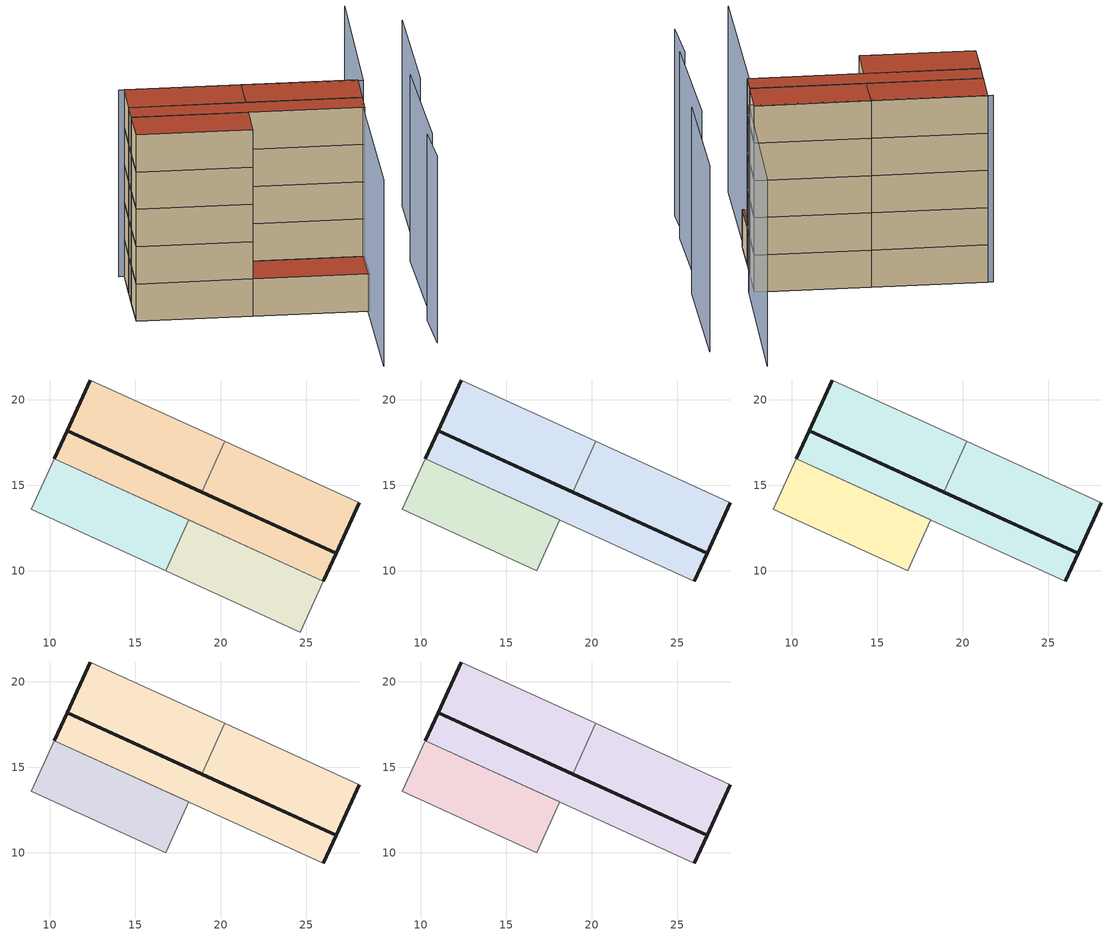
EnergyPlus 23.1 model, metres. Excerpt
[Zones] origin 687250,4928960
97498c5cee448ca4_F0_dwelling_0
 floor ground (EU_floor_Construction): 26.76,11 26.01,9.37 10.27,16.55 11.02,18.19 18.89,14.6 z0; 20.24,17.56 18.89,14.6 11.02,18.19 12.37,21.15 z0
 wall outside (EU_wall_Construction): 12.37,21.15 11.02,18.19 18.89,14.6 z0:3
 wall adiabatic (EU_wall_Construction): 20.24,17.56 12.37,21.15 z0:3
 wall to 97498c5cee448ca4_F0_dwelling_1 (EU_wall_Construction): 18.89,14.6 20.24,17.56 z0:3
97498c5cee448ca4_F0_dwelling_1
 floor ground (EU_floor_Construction): 26.01,9.37 10.27,16.55 11.02,18.19 18.89,14.6 26.76,11 z0; 28.11,13.96 26.76,11 18.89,14.6 20.24,17.56 z0
 wall outside (EU_wall_Construction): 18.89,14.6 26.76,11 28.11,13.96 z0:3
 wall adiabatic (EU_wall_Construction): 28.11,13.96 20.24,17.56 z0:3
97498c5cee448ca4_F0_dwelling_2
 floor ground (EU_floor_Construction): 18.14,12.96 16.79,10 8.92,13.6 10.27,16.55 z0
 wall adiabatic (EU_wall_Construction): 18.14,12.96 10.27,16.55 8.92,13.6 16.79,10 z0:3
 wall to 97498c5cee448ca4_F0_dwelling_3 (EU_wall_Construction): 16.79,10 18.14,12.96 z0:3
97498c5cee448ca4_F0_dwelling_3
 floor ground (EU_floor_Construction): 26.01,9.37 24.66,6.41 16.79,10 18.14,12.96 z0
 wall adiabatic (EU_wall_Construction): 16.79,10 24.66,6.41 26.01,9.37 18.14,12.96 z0:3
 roof outside (EU_roof_Construction): 24.66,6.41 26.01,9.37 18.14,12.96 16.79,10 z3
97498c5cee448ca4_F0_circulation
 floor ground (EU_floor_Construction): 26.01,9.37 10.27,16.55 11.02,18.19 18.89,14.6 26.76,11 z0; 20.24,17.56 18.89,14.6 11.02,18.19 12.37,21.15 z0; 28.11,13.96 26.76,11 18.89,14.6 20.24,17.56 z0
 wall outside (EU_wall_Construction): 26.01,9.37 26.76,11 11.02,18.19 10.27,16.55 z0:3
 wall adiabatic (EU_wall_Construction): 10.27,16.55 26.01,9.37 z0:3
97498c5cee448ca4_F1_dwelling_0
 floor outside (EU_floor_Construction): 20.24,17.56 18.89,14.6 11.02,18.19 12.37,21.15 z3
 floor to 97498c5cee448ca4_F0_dwelling_0 (EU_floor_Construction): 26.76,11 26.01,9.37 10.27,16.55 11.02,18.19 18.89,14.6 z3
 wall outside (EU_wall_Construction): 12.37,21.15 11.02,18.19 18.89,14.6 z3:6
 wall adiabatic (EU_wall_Construction): 20.24,17.56 12.37,21.15 z3:6
 wall to 97498c5cee448ca4_F1_dwelling_1 (EU_wall_Construction): 18.89,14.6 20.24,17.56 z3:6
97498c5cee448ca4_F1_dwelling_1
 floor to 97498c5cee448ca4_F0_dwelling_1 (EU_floor_Construction): 26.01,9.37 10.27,16.55 11.02,18.19 18.89,14.6 26.76,11 z3; 28.11,13.96 26.76,11 18.89,14.6 20.24,17.56 z3
 wall outside (EU_wall_Construction): 18.89,14.6 26.76,11 28.11,13.96 z3:6
 wall adiabatic (EU_wall_Construction): 28.11,13.96 20.24,17.56 z3:6
97498c5cee448ca4_F1_dwelling_2
 floor to 97498c5cee448ca4_F0_dwelling_2 (EU_floor_Construction): 18.14,12.96 16.79,10 8.92,13.6 10.27,16.55 z3
 wall adiabatic (EU_wall_Construction): 8.92,13.6 16.79,10 18.14,12.96 10.27,16.55 8.92,13.6 z3:6
97498c5cee448ca4_F1_circulation
 floor outside (EU_floor_Construction): 26.01,9.37 10.27,16.55 11.02,18.19 18.89,14.6 26.76,11 z3; 28.11,13.96 26.76,11 18.89,14.6 20.24,17.56 z3
 floor to 97498c5cee448ca4_F0_circulation (EU_floor_Construction): 20.24,17.56 18.89,14.6 11.02,18.19 12.37,21.15 z3
 wall outside (EU_wall_Construction): 26.01,9.37 26.76,11 11.02,18.19 10.27,16.55 z3:6
 wall adiabatic (EU_wall_Construction): 10.27,16.55 26.01,9.37 z3:6
97498c5cee448ca4_F2_dwelling_0
 floor outside (EU_floor_Construction): 20.24,17.56 18.89,14.6 11.02,18.19 12.37,21.15 z6
 floor to 97498c5cee448ca4_F1_dwelling_0 (EU_floor_Construction): 26.76,11 26.01,9.37 10.27,16.55 11.02,18.19 18.89,14.6 z6
 wall outside (EU_wall_Construction): 12.37,21.15 11.02,18.19 18.89,14.6 z6:9
 wall adiabatic (EU_wall_Construction): 20.24,17.56 12.37,21.15 z6:9
 wall to 97498c5cee448ca4_F2_dwelling_1 (EU_wall_Construction): 18.89,14.6 20.24,17.56 z6:9
97498c5cee448ca4_F2_dwelling_1
 floor to 97498c5cee448ca4_F1_dwelling_1 (EU_floor_Construction): 26.01,9.37 10.27,16.55 11.02,18.19 18.89,14.6 26.76,11 z6; 28.11,13.96 26.76,11 18.89,14.6 20.24,17.56 z6
 wall outside (EU_wall_Construction): 18.89,14.6 26.76,11 28.11,13.96 z6:9
 wall adiabatic (EU_wall_Construction): 28.11,13.96 20.24,17.56 z6:9
97498c5cee448ca4_F2_dwelling_2
 floor to 97498c5cee448ca4_F1_dwelling_2 (EU_floor_Construction): 18.14,12.96 16.79,10 8.92,13.6 10.27,16.55 z6
 wall adiabatic (EU_wall_Construction): 8.92,13.6 16.79,10 18.14,12.96 10.27,16.55 8.92,13.6 z6:9
97498c5cee448ca4_F2_circulation
 floor outside (EU_floor_Construction): 26.01,9.37 10.27,16.55 11.02,18.19 18.89,14.6 26.76,11 z6; 28.11,13.96 26.76,11 18.89,14.6 20.24,17.56 z6
 floor to 97498c5cee448ca4_F1_circulation (EU_floor_Construction): 20.24,17.56 18.89,14.6 11.02,18.19 12.37,21.15 z6
 wall outside (EU_wall_Construction): 26.01,9.37 26.76,11 11.02,18.19 10.27,16.55 z6:9
 wall adiabatic (EU_wall_Construction): 10.27,16.55 26.01,9.37 z6:9
97498c5cee448ca4_F3_dwelling_0
 floor outside (EU_floor_Construction): 20.24,17.56 18.89,14.6 11.02,18.19 12.37,21.15 z9
 floor to 97498c5cee448ca4_F2_dwelling_0 (EU_floor_Construction): 26.76,11 26.01,9.37 10.27,16.55 11.02,18.19 18.89,14.6 z9
 wall outside (EU_wall_Construction): 12.37,21.15 11.02,18.19 18.89,14.6 z9:12
 wall adiabatic (EU_wall_Construction): 20.24,17.56 12.37,21.15 z9:12
 wall to 97498c5cee448ca4_F3_dwelling_1 (EU_wall_Construction): 18.89,14.6 20.24,17.56 z9:12
97498c5cee448ca4_F3_dwelling_1
 floor to 97498c5cee448ca4_F2_dwelling_1 (EU_floor_Construction): 26.01,9.37 10.27,16.55 11.02,18.19 18.89,14.6 26.76,11 z9; 28.11,13.96 26.76,11 18.89,14.6 20.24,17.56 z9
 wall outside (EU_wall_Construction): 18.89,14.6 26.76,11 28.11,13.96 z9:12
 wall adiabatic (EU_wall_Construction): 28.11,13.96 20.24,17.56 z9:12
97498c5cee448ca4_F3_dwelling_2
 floor to 97498c5cee448ca4_F2_dwelling_2 (EU_floor_Construction): 18.14,12.96 16.79,10 8.92,13.6 10.27,16.55 z9
 wall adiabatic (EU_wall_Construction): 8.92,13.6 16.79,10 18.14,12.96 10.27,16.55 8.92,13.6 z9:12
97498c5cee448ca4_F3_circulation
 floor outside (EU_floor_Construction): 26.01,9.37 10.27,16.55 11.02,18.19 18.89,14.6 26.76,11 z9; 28.11,13.96 26.76,11 18.89,14.6 20.24,17.56 z9
 floor to 97498c5cee448ca4_F2_circulation (EU_floor_Construction): 20.24,17.56 18.89,14.6 11.02,18.19 12.37,21.15 z9
 wall outside (EU_wall_Construction): 26.01,9.37 26.76,11 11.02,18.19 10.27,16.55 z9:12
 wall adiabatic (EU_wall_Construction): 10.27,16.55 26.01,9.37 z9:12
97498c5cee448ca4_F4_dwelling_0
 floor outside (EU_floor_Construction): 20.24,17.56 18.89,14.6 11.02,18.19 12.37,21.15 z12
 floor to 97498c5cee448ca4_F3_dwelling_0 (EU_floor_Construction): 26.76,11 26.01,9.37 10.27,16.55 11.02,18.19 18.89,14.6 z12
 wall outside (EU_wall_Construction): 12.37,21.15 11.02,18.19 18.89,14.6 z12:15
 wall adiabatic (EU_wall_Construction): 20.24,17.56 12.37,21.15 z12:15
 wall to 97498c5cee448ca4_F4_dwelling_1 (EU_wall_Construction): 18.89,14.6 20.24,17.56 z12:15
 roof outside (EU_roof_Construction): 18.89,14.6 20.24,17.56 12.37,21.15 11.02,18.19 z15; 26.01,9.37 26.76,11 18.89,14.6 11.02,18.19 10.27,16.55 z15
97498c5cee448ca4_F4_dwelling_1
 floor to 97498c5cee448ca4_F3_dwelling_1 (EU_floor_Construction): 26.01,9.37 10.27,16.55 11.02,18.19 18.89,14.6 26.76,11 z12; 28.11,13.96 26.76,11 18.89,14.6 20.24,17.56 z12
 wall outside (EU_wall_Construction): 18.89,14.6 26.76,11 28.11,13.96 z12:15
 wall adiabatic (EU_wall_Construction): 28.11,13.96 20.24,17.56 z12:15
 roof outside (EU_roof_Construction): 26.76,11 28.11,13.96 20.24,17.56 18.89,14.6 z15; 26.01,9.37 26.76,11 18.89,14.6 11.02,18.19 10.27,16.55 z15
97498c5cee448ca4_F4_dwelling_2
 floor to 97498c5cee448ca4_F3_dwelling_2 (EU_floor_Construction): 18.14,12.96 16.79,10 8.92,13.6 10.27,16.55 z12
 wall adiabatic (EU_wall_Construction): 8.92,13.6 16.79,10 18.14,12.96 10.27,16.55 8.92,13.6 z12:15
 roof outside (EU_roof_Construction): 16.79,10 18.14,12.96 10.27,16.55 8.92,13.6 z15
97498c5cee448ca4_F4_circulation
 floor outside (EU_floor_Construction): 26.01,9.37 10.27,16.55 11.02,18.19 18.89,14.6 26.76,11 z12; 28.11,13.96 26.76,11 18.89,14.6 20.24,17.56 z12
 floor to 97498c5cee448ca4_F3_circulation (EU_floor_Construction): 20.24,17.56 18.89,14.6 11.02,18.19 12.37,21.15 z12
 wall outside (EU_wall_Construction): 26.01,9.37 26.76,11 11.02,18.19 10.27,16.55 z12:15
 wall adiabatic (EU_wall_Construction): 10.27,16.55 26.01,9.37 z12:15
 roof outside (EU_roof_Construction): 18.89,14.6 20.24,17.56 12.37,21.15 11.02,18.19 z15; 26.01,9.37 26.76,11 18.89,14.6 11.02,18.19 10.27,16.55 z15; 26.76,11 28.11,13.96 20.24,17.56 18.89,14.6 z15
shading: 25.98,-1.08 27.45,2.78 / 27.77,2.66 31.91,12.74 / 32.19,11.81 36.49,21.63 / 26.18,10.13 20.43,-2.76 / 34.17,26.01 28.39,13.62 / 28.39,13.62 12,21.27 z0:15
[Building]
EU S2 Campaign: North Axis=0; Terrain=City; Solar Distribution=FullExterior
[Site:Location]
Bologna: Latitude=44.5; Longitude=11.25; Time Zone=1; Elevation=37
[SizingPeriod:WeatherFileDays]
AnnualSizingPeriod: Begin Month=1; Begin Day of Month=1; End Month=12; End Day of Month=31; Day of Week for Start Day=Monday; Use Weather File Daylight Saving Period=No; Use Weather File Rain and Snow Indicators=No
[MATERIAL]
EU_InternalMass_Material: Roughness=MediumRough; Thickness=0.1; Conductivity=1; Density=1800; Specific Heat=900; Thermal Absorptance=0.9; Solar Absorptance=0.7; Visible Absorptance=0.7
[MATERIAL:NOMASS] Roughness=MediumRough; Thermal Absorptance=0.9; Solar Absorptance=0.7; Visible Absorptance=0.7
Name | Thermal Resistance
EU_wall_NoMass | 0.905828
EU_roof_NoMass | 0.37593
EU_floor_NoMass | 0.67114
[CONSTRUCTION]
EU_wall_Construction: EU_wall_NoMass
EU_roof_Construction: EU_roof_NoMass
EU_floor_Construction: EU_floor_NoMass
EU_InternalMass_Construction: EU_InternalMass_Material
[ZONE] Type=1; Multiplier=1; Ceiling Height=autocalculate; Floor Area=autocalculate; Part of Total Floor Area=Yes
Name | Volume
97498c5cee448ca4_F0_dwelling_0; 97498c5cee448ca4_F1_dwelling_0; 97498c5cee448ca4_F2_dwelling_0; 97498c5cee448ca4_F3_dwelling_0; 97498c5cee448ca4_F4_dwelling_0 | 177.846
97498c5cee448ca4_F0_dwelling_1 | 177.848
97498c5cee448ca4_F1_dwelling_1; 97498c5cee448ca4_F2_dwelling_1; 97498c5cee448ca4_F3_dwelling_1; 97498c5cee448ca4_F4_dwelling_1 | 177.849
97498c5cee448ca4_F0_dwelling_2; 97498c5cee448ca4_F1_dwelling_2; 97498c5cee448ca4_F2_dwelling_2; 97498c5cee448ca4_F3_dwelling_2; 97498c5cee448ca4_F4_dwelling_2 | 84.4065
97498c5cee448ca4_F0_dwelling_3 | 84.4058
97498c5cee448ca4_F0_circulation; 97498c5cee448ca4_F1_circulation; 97498c5cee448ca4_F2_circulation; 97498c5cee448ca4_F3_circulation; 97498c5cee448ca4_F4_circulation | 262.251
[INTERNALMASS] Construction=EU_InternalMass_Construction
Name | Zone or ZoneList | Surface Area
97498c5cee448ca4_F0_dwelling_0_EU_InternalMass | 97498c5cee448ca4_F0_dwelling_0 | 28.1348
97498c5cee448ca4_F0_dwelling_1_EU_InternalMass | 97498c5cee448ca4_F0_dwelling_1 | 28.1348
97498c5cee448ca4_F0_dwelling_2_EU_InternalMass | 97498c5cee448ca4_F0_dwelling_2 | 28.1353
97498c5cee448ca4_F0_dwelling_3_EU_InternalMass | 97498c5cee448ca4_F0_dwelling_3 | 28.1353
97498c5cee448ca4_F1_dwelling_0_EU_InternalMass | 97498c5cee448ca4_F1_dwelling_0 | 28.1348
97498c5cee448ca4_F1_dwelling_1_EU_InternalMass | 97498c5cee448ca4_F1_dwelling_1 | 28.1348
97498c5cee448ca4_F1_dwelling_2_EU_InternalMass | 97498c5cee448ca4_F1_dwelling_2 | 56.2707
97498c5cee448ca4_F2_dwelling_0_EU_InternalMass | 97498c5cee448ca4_F2_dwelling_0 | 28.1348
97498c5cee448ca4_F2_dwelling_1_EU_InternalMass | 97498c5cee448ca4_F2_dwelling_1 | 28.1348
97498c5cee448ca4_F2_dwelling_2_EU_InternalMass | 97498c5cee448ca4_F2_dwelling_2 | 56.2707
97498c5cee448ca4_F3_dwelling_0_EU_InternalMass | 97498c5cee448ca4_F3_dwelling_0 | 28.1348
97498c5cee448ca4_F3_dwelling_1_EU_InternalMass | 97498c5cee448ca4_F3_dwelling_1 | 28.1348
97498c5cee448ca4_F3_dwelling_2_EU_InternalMass | 97498c5cee448ca4_F3_dwelling_2 | 56.2707
97498c5cee448ca4_F4_dwelling_0_EU_InternalMass | 97498c5cee448ca4_F4_dwelling_0 | 28.1348
97498c5cee448ca4_F4_dwelling_1_EU_InternalMass | 97498c5cee448ca4_F4_dwelling_1 | 28.1348
97498c5cee448ca4_F4_dwelling_2_EU_InternalMass | 97498c5cee448ca4_F4_dwelling_2 | 56.2707
[OTHEREQUIPMENT] Fuel Type=Electricity; Design Level Calculation Method=Watts/Area; Power per Zone Floor Area=1; Fraction Latent=0; Fraction Radiant=0; Fraction Lost=0; Carbon Dioxide Generation Rate=0; EndUse Subcategory=EU_Step8_InternalGains
Name | Zone or ZoneList or Space or SpaceList | Schedule
EU_Step8_InternalGain_97498c5cee448ca4_F0_dwelling_0_f000 | 97498c5cee448ca4_F0_dwelling_0 | EU_Step8_GainSchedule_97498c5cee448ca4_F0_dwelling_0_f000
EU_Step8_InternalGain_97498c5cee448ca4_F0_dwelling_1_f000 | 97498c5cee448ca4_F0_dwelling_1 | EU_Step8_GainSchedule_97498c5cee448ca4_F0_dwelling_1_f000
EU_Step8_InternalGain_97498c5cee448ca4_F0_dwelling_2_f000 | 97498c5cee448ca4_F0_dwelling_2 | EU_Step8_GainSchedule_97498c5cee448ca4_F0_dwelling_2_f000
EU_Step8_InternalGain_97498c5cee448ca4_F0_dwelling_3_f000 | 97498c5cee448ca4_F0_dwelling_3 | EU_Step8_GainSchedule_97498c5cee448ca4_F0_dwelling_3_f000
EU_Step8_InternalGain_97498c5cee448ca4_F1_dwelling_0_f000 | 97498c5cee448ca4_F1_dwelling_0 | EU_Step8_GainSchedule_97498c5cee448ca4_F1_dwelling_0_f000
EU_Step8_InternalGain_97498c5cee448ca4_F1_dwelling_1_f000 | 97498c5cee448ca4_F1_dwelling_1 | EU_Step8_GainSchedule_97498c5cee448ca4_F1_dwelling_1_f000
EU_Step8_InternalGain_97498c5cee448ca4_F1_dwelling_2_f000 | 97498c5cee448ca4_F1_dwelling_2 | EU_Step8_GainSchedule_97498c5cee448ca4_F1_dwelling_2_f000
EU_Step8_InternalGain_97498c5cee448ca4_F2_dwelling_0_f000 | 97498c5cee448ca4_F2_dwelling_0 | EU_Step8_GainSchedule_97498c5cee448ca4_F2_dwelling_0_f000
EU_Step8_InternalGain_97498c5cee448ca4_F2_dwelling_1_f000 | 97498c5cee448ca4_F2_dwelling_1 | EU_Step8_GainSchedule_97498c5cee448ca4_F2_dwelling_1_f000
EU_Step8_InternalGain_97498c5cee448ca4_F2_dwelling_2_f000 | 97498c5cee448ca4_F2_dwelling_2 | EU_Step8_GainSchedule_97498c5cee448ca4_F2_dwelling_2_f000
EU_Step8_InternalGain_97498c5cee448ca4_F3_dwelling_0_f000 | 97498c5cee448ca4_F3_dwelling_0 | EU_Step8_GainSchedule_97498c5cee448ca4_F3_dwelling_0_f000
EU_Step8_InternalGain_97498c5cee448ca4_F3_dwelling_1_f000 | 97498c5cee448ca4_F3_dwelling_1 | EU_Step8_GainSchedule_97498c5cee448ca4_F3_dwelling_1_f000
EU_Step8_InternalGain_97498c5cee448ca4_F3_dwelling_2_f000 | 97498c5cee448ca4_F3_dwelling_2 | EU_Step8_GainSchedule_97498c5cee448ca4_F3_dwelling_2_f000
EU_Step8_InternalGain_97498c5cee448ca4_F4_dwelling_0_f000 | 97498c5cee448ca4_F4_dwelling_0 | EU_Step8_GainSchedule_97498c5cee448ca4_F4_dwelling_0_f000
EU_Step8_InternalGain_97498c5cee448ca4_F4_dwelling_1_f000 | 97498c5cee448ca4_F4_dwelling_1 | EU_Step8_GainSchedule_97498c5cee448ca4_F4_dwelling_1_f000
EU_Step8_InternalGain_97498c5cee448ca4_F4_dwelling_2_f000 | 97498c5cee448ca4_F4_dwelling_2 | EU_Step8_GainSchedule_97498c5cee448ca4_F4_dwelling_2_f000
[ZONEINFILTRATION:DESIGNFLOWRATE] Schedule=EU_AlwaysOn; Design Flow Rate Calculation Method=Flow/Area; Flow Rate per Floor Area=0.0005; Constant Term Coefficient=1; Temperature Term Coefficient=0; Velocity Term Coefficient=0; Velocity Squared Term Coefficient=0
Name | Zone or ZoneList or Space or SpaceList
EU_Circulation_Infiltration_97498c5cee448ca4_F0_circulation | 97498c5cee448ca4_F0_circulation
EU_Circulation_Infiltration_97498c5cee448ca4_F1_circulation | 97498c5cee448ca4_F1_circulation
EU_Circulation_Infiltration_97498c5cee448ca4_F2_circulation | 97498c5cee448ca4_F2_circulation
EU_Circulation_Infiltration_97498c5cee448ca4_F3_circulation | 97498c5cee448ca4_F3_circulation
EU_Circulation_Infiltration_97498c5cee448ca4_F4_circulation | 97498c5cee448ca4_F4_circulation
[ZONEVENTILATION:DESIGNFLOWRATE] Schedule=EU_AlwaysOn; Design Flow Rate Calculation Method=AirChanges/Hour; Air Changes per Hour=0.73129; Ventilation Type=Natural; Fan Pressure Rise=0; Fan Total Efficiency=1; Constant Term Coefficient=1; Temperature Term Coefficient=0; Velocity Term Coefficient=0; Velocity Squared Term Coefficient=0; Minimum Indoor Temperature=-100; Maximum Indoor Temperature=100; Delta Temperature=-100; Minimum Outdoor Temperature=-100; Maximum Outdoor Temperature=100; Maximum Wind Speed=40
Name | Zone or ZoneList or Space or SpaceList
EU_ConstantAir_97498c5cee448ca4_F0_dwelling_0 | 97498c5cee448ca4_F0_dwelling_0
EU_ConstantAir_97498c5cee448ca4_F0_dwelling_1 | 97498c5cee448ca4_F0_dwelling_1
EU_ConstantAir_97498c5cee448ca4_F0_dwelling_2 | 97498c5cee448ca4_F0_dwelling_2
EU_ConstantAir_97498c5cee448ca4_F0_dwelling_3 | 97498c5cee448ca4_F0_dwelling_3
EU_ConstantAir_97498c5cee448ca4_F1_dwelling_0 | 97498c5cee448ca4_F1_dwelling_0
EU_ConstantAir_97498c5cee448ca4_F1_dwelling_1 | 97498c5cee448ca4_F1_dwelling_1
EU_ConstantAir_97498c5cee448ca4_F1_dwelling_2 | 97498c5cee448ca4_F1_dwelling_2
EU_ConstantAir_97498c5cee448ca4_F2_dwelling_0 | 97498c5cee448ca4_F2_dwelling_0
EU_ConstantAir_97498c5cee448ca4_F2_dwelling_1 | 97498c5cee448ca4_F2_dwelling_1
EU_ConstantAir_97498c5cee448ca4_F2_dwelling_2 | 97498c5cee448ca4_F2_dwelling_2
EU_ConstantAir_97498c5cee448ca4_F3_dwelling_0 | 97498c5cee448ca4_F3_dwelling_0
EU_ConstantAir_97498c5cee448ca4_F3_dwelling_1 | 97498c5cee448ca4_F3_dwelling_1
EU_ConstantAir_97498c5cee448ca4_F3_dwelling_2 | 97498c5cee448ca4_F3_dwelling_2
EU_ConstantAir_97498c5cee448ca4_F4_dwelling_0 | 97498c5cee448ca4_F4_dwelling_0
EU_ConstantAir_97498c5cee448ca4_F4_dwelling_1 | 97498c5cee448ca4_F4_dwelling_1
EU_ConstantAir_97498c5cee448ca4_F4_dwelling_2 | 97498c5cee448ca4_F4_dwelling_2
[HVACTEMPLATE:THERMOSTAT] Constant Heating Setpoint=20; Constant Cooling Setpoint=50
EU_HeatOnly_97498c5cee448ca4_F0_dwelling_0; EU_HeatOnly_97498c5cee448ca4_F0_dwelling_1; EU_HeatOnly_97498c5cee448ca4_F0_dwelling_2; EU_HeatOnly_97498c5cee448ca4_F0_dwelling_3; EU_HeatOnly_97498c5cee448ca4_F1_dwelling_0; EU_HeatOnly_97498c5cee448ca4_F1_dwelling_1; EU_HeatOnly_97498c5cee448ca4_F1_dwelling_2; EU_HeatOnly_97498c5cee448ca4_F2_dwelling_0; EU_HeatOnly_97498c5cee448ca4_F2_dwelling_1; EU_HeatOnly_97498c5cee448ca4_F2_dwelling_2; EU_HeatOnly_97498c5cee448ca4_F3_dwelling_0; EU_HeatOnly_97498c5cee448ca4_F3_dwelling_1; EU_HeatOnly_97498c5cee448ca4_F3_dwelling_2; EU_HeatOnly_97498c5cee448ca4_F4_dwelling_0; EU_HeatOnly_97498c5cee448ca4_F4_dwelling_1; EU_HeatOnly_97498c5cee448ca4_F4_dwelling_2
[HVACTEMPLATE:ZONE:IDEALLOADSAIRSYSTEM] System Availability Schedule=EU_AlwaysOn; Maximum Heating Supply Air Temperature=50; Minimum Cooling Supply Air Temperature=13; Maximum Heating Supply Air Humidity Ratio=0.0156; Minimum Cooling Supply Air Humidity Ratio=0.0077; Heating Limit=NoLimit; Cooling Limit=NoLimit; Heating Availability Schedule=EU_AlwaysOn; Cooling Availability Schedule=EU_CoolingOff; Dehumidification Control Type=ConstantSensibleHeatRatio; Cooling Sensible Heat Ratio=0.7; Dehumidification Setpoint=60; Humidification Control Type=None; Humidification Setpoint=30; Outdoor Air Method=None; Outdoor Air Flow Rate per Person=0.00944; Outdoor Air Flow Rate per Zone Floor Area=0; Outdoor Air Flow Rate per Zone=0; Demand Controlled Ventilation Type=None; Outdoor Air Economizer Type=NoEconomizer; Heat Recovery Type=None; Sensible Heat Recovery Effectiveness=0.7; Latent Heat Recovery Effectiveness=0.65
Name | Template Thermostat
97498c5cee448ca4_F0_dwelling_0 | EU_HeatOnly_97498c5cee448ca4_F0_dwelling_0
97498c5cee448ca4_F0_dwelling_1 | EU_HeatOnly_97498c5cee448ca4_F0_dwelling_1
97498c5cee448ca4_F0_dwelling_2 | EU_HeatOnly_97498c5cee448ca4_F0_dwelling_2
97498c5cee448ca4_F0_dwelling_3 | EU_HeatOnly_97498c5cee448ca4_F0_dwelling_3
97498c5cee448ca4_F1_dwelling_0 | EU_HeatOnly_97498c5cee448ca4_F1_dwelling_0
97498c5cee448ca4_F1_dwelling_1 | EU_HeatOnly_97498c5cee448ca4_F1_dwelling_1
97498c5cee448ca4_F1_dwelling_2 | EU_HeatOnly_97498c5cee448ca4_F1_dwelling_2
97498c5cee448ca4_F2_dwelling_0 | EU_HeatOnly_97498c5cee448ca4_F2_dwelling_0
97498c5cee448ca4_F2_dwelling_1 | EU_HeatOnly_97498c5cee448ca4_F2_dwelling_1
97498c5cee448ca4_F2_dwelling_2 | EU_HeatOnly_97498c5cee448ca4_F2_dwelling_2
97498c5cee448ca4_F3_dwelling_0 | EU_HeatOnly_97498c5cee448ca4_F3_dwelling_0
97498c5cee448ca4_F3_dwelling_1 | EU_HeatOnly_97498c5cee448ca4_F3_dwelling_1
97498c5cee448ca4_F3_dwelling_2 | EU_HeatOnly_97498c5cee448ca4_F3_dwelling_2
97498c5cee448ca4_F4_dwelling_0 | EU_HeatOnly_97498c5cee448ca4_F4_dwelling_0
97498c5cee448ca4_F4_dwelling_1 | EU_HeatOnly_97498c5cee448ca4_F4_dwelling_1
97498c5cee448ca4_F4_dwelling_2 | EU_HeatOnly_97498c5cee448ca4_F4_dwelling_2
[SIZING:ZONE] Zone Cooling Design Supply Air Temperature Input Method=SupplyAirTemperature; Zone Cooling Design Supply Air Temperature=13; Zone Heating Design Supply Air Temperature Input Method=SupplyAirTemperature; Zone Heating Design Supply Air Temperature=50; Zone Cooling Design Supply Air Humidity Ratio=0.008; Zone Heating Design Supply Air Humidity Ratio=0.008; Cooling Design Air Flow Method=DesignDay; Cooling Design Air Flow Rate=0; Cooling Minimum Air Flow per Zone Floor Area=0.000762; Cooling Minimum Air Flow=0; Cooling Minimum Air Flow Fraction=0.2; Heating Design Air Flow Method=DesignDay; Heating Design Air Flow Rate=0; Heating Maximum Air Flow per Zone Floor Area=0.002032; Heating Maximum Air Flow=0.141576; Heating Maximum Air Flow Fraction=0.3; Account for Dedicated Outdoor Air System=No; Dedicated Outdoor Air System Control Strategy=NeutralSupplyAir; Dedicated Outdoor Air Low Setpoint Temperature for Design=autosize; Dedicated Outdoor Air High Setpoint Temperature for Design=autosize; Zone Load Sizing Method=Sensible Load Only No Latent Load; Zone Latent Cooling Design Supply Air Humidity Ratio Input Method=HumidityRatioDifference; Zone Cooling Design Supply Air Humidity Ratio Difference=0.005; Zone Latent Heating Design Supply Air Humidity Ratio Input Method=HumidityRatioDifference; Zone Humidification Design Supply Air Humidity Ratio Difference=0.005
97498c5cee448ca4_F0_dwelling_0; 97498c5cee448ca4_F0_dwelling_1; 97498c5cee448ca4_F0_dwelling_2; 97498c5cee448ca4_F0_dwelling_3; 97498c5cee448ca4_F1_dwelling_0; 97498c5cee448ca4_F1_dwelling_1; 97498c5cee448ca4_F1_dwelling_2; 97498c5cee448ca4_F2_dwelling_0; 97498c5cee448ca4_F2_dwelling_1; 97498c5cee448ca4_F2_dwelling_2; 97498c5cee448ca4_F3_dwelling_0; 97498c5cee448ca4_F3_dwelling_1; 97498c5cee448ca4_F3_dwelling_2; 97498c5cee448ca4_F4_dwelling_0; 97498c5cee448ca4_F4_dwelling_1; 97498c5cee448ca4_F4_dwelling_2
[SCHEDULE:CONSTANT]
Name | Hourly Value
EU_AlwaysOn | 1
EU_CoolingOff | 0
[SCHEDULE:FILE] Column Number=1; Rows to Skip at Top=0; Number of Hours of Data=8760; Column Separator=Comma; Interpolate to Timestep=No; Minutes per Item=60; Adjust Schedule for Daylight Savings=Yes
Name | File
EU_Step8_GainSchedule_97498c5cee448ca4_F0_dwelling_0_f000 | ../../schedules/97498c5cee448ca4/97498c5cee448ca4_F0_dwelling_0_f000_gain.csv
EU_Step8_GainSchedule_97498c5cee448ca4_F0_dwelling_1_f000 | ../../schedules/97498c5cee448ca4/97498c5cee448ca4_F0_dwelling_1_f000_gain.csv
EU_Step8_GainSchedule_97498c5cee448ca4_F0_dwelling_2_f000 | ../../schedules/97498c5cee448ca4/97498c5cee448ca4_F0_dwelling_2_f000_gain.csv
EU_Step8_GainSchedule_97498c5cee448ca4_F0_dwelling_3_f000 | ../../schedules/97498c5cee448ca4/97498c5cee448ca4_F0_dwelling_3_f000_gain.csv
EU_Step8_GainSchedule_97498c5cee448ca4_F1_dwelling_0_f000 | ../../schedules/97498c5cee448ca4/97498c5cee448ca4_F1_dwelling_0_f000_gain.csv
EU_Step8_GainSchedule_97498c5cee448ca4_F1_dwelling_1_f000 | ../../schedules/97498c5cee448ca4/97498c5cee448ca4_F1_dwelling_1_f000_gain.csv
EU_Step8_GainSchedule_97498c5cee448ca4_F1_dwelling_2_f000 | ../../schedules/97498c5cee448ca4/97498c5cee448ca4_F1_dwelling_2_f000_gain.csv
EU_Step8_GainSchedule_97498c5cee448ca4_F2_dwelling_0_f000 | ../../schedules/97498c5cee448ca4/97498c5cee448ca4_F2_dwelling_0_f000_gain.csv
EU_Step8_GainSchedule_97498c5cee448ca4_F2_dwelling_1_f000 | ../../schedules/97498c5cee448ca4/97498c5cee448ca4_F2_dwelling_1_f000_gain.csv
EU_Step8_GainSchedule_97498c5cee448ca4_F2_dwelling_2_f000 | ../../schedules/97498c5cee448ca4/97498c5cee448ca4_F2_dwelling_2_f000_gain.csv
EU_Step8_GainSchedule_97498c5cee448ca4_F3_dwelling_0_f000 | ../../schedules/97498c5cee448ca4/97498c5cee448ca4_F3_dwelling_0_f000_gain.csv
EU_Step8_GainSchedule_97498c5cee448ca4_F3_dwelling_1_f000 | ../../schedules/97498c5cee448ca4/97498c5cee448ca4_F3_dwelling_1_f000_gain.csv
EU_Step8_GainSchedule_97498c5cee448ca4_F3_dwelling_2_f000 | ../../schedules/97498c5cee448ca4/97498c5cee448ca4_F3_dwelling_2_f000_gain.csv
EU_Step8_GainSchedule_97498c5cee448ca4_F4_dwelling_0_f000 | ../../schedules/97498c5cee448ca4/97498c5cee448ca4_F4_dwelling_0_f000_gain.csv
EU_Step8_GainSchedule_97498c5cee448ca4_F4_dwelling_1_f000 | ../../schedules/97498c5cee448ca4/97498c5cee448ca4_F4_dwelling_1_f000_gain.csv
EU_Step8_GainSchedule_97498c5cee448ca4_F4_dwelling_2_f000 | ../../schedules/97498c5cee448ca4/97498c5cee448ca4_F4_dwelling_2_f000_gain.csv
